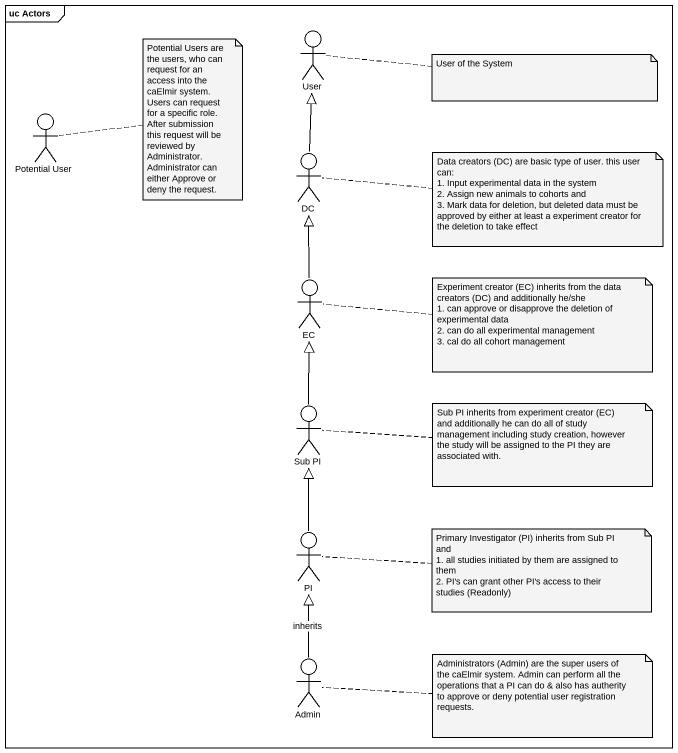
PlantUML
@startuml
mainframe uc Actors
actor User
actor "Potential User" as Potential_User
actor DC
actor EC
actor "Sub PI" as Sub_PI
actor PI
actor Admin
DC -up-|> User
EC -up-|> DC
Sub_PI -up-|> EC
PI -up-|> Sub_PI
Admin -up-|> PI : inherits
note right of Potential_User : Potential Users are the users, who can request for an access into the caElmir system. Users can request for a specific role. After submission this request will be reviewed by Administrator. Administrator can either Approve or deny the request.
note right of User : User of the System
note right of DC
  Data creators (DC) are basic type of user. this user can:
  1. Input experimental data in the system
  2. Assign new animals to cohorts and
  3. Mark data for deletion, but deleted data must be approved by either at least a experiment creator for the deletion to take effect
end note
note right of EC
  Experiment creator (EC) inherits from the data creators (DC) and additionally he/she
  1. can approve or disapprove the deletion of experimental data
  2. can do all experimental management
  3. cal do all cohort management
end note
note right of Sub_PI : Sub PI inherits from experiment creator (EC) and additionally he can do all of study management including study creation, however the study will be assigned to the PI they are associated with.
note right of PI
  Primary Investigator (PI) inherits from Sub PI and
  1. all studies initiated by them are assigned to them
  2. PI's can grant other PI's access to their studies (Readonly)
end note
note right of Admin : Administrators (Admin) are the super users of the caElmir system. Admin can perform all the operations that a PI can do & also has autherity to approve or deny potential user registration requests.
@enduml
